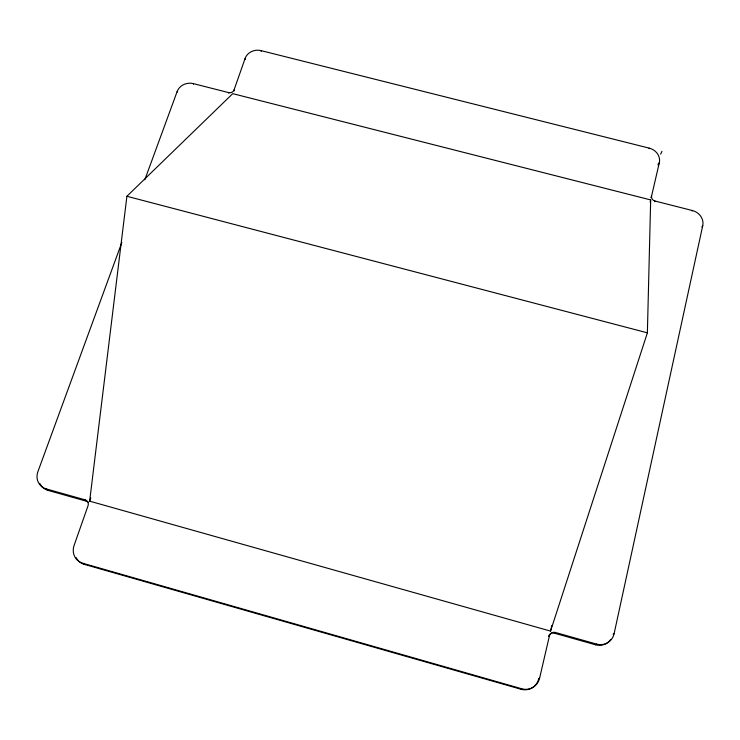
<?xml version="1.0" encoding="UTF-8"?>
<svg xmlns="http://www.w3.org/2000/svg" width="740" height="740" viewBox="0 0 740 740"><rect width="100%" height="100%" fill="white"/><g stroke="black" fill="none" stroke-linecap="round" stroke-linejoin="round"><path stroke-width="1.11" d="M647.38 332.834L650.673 199.929L232.749 93.647L126.901 196.276L89.651 501.147L550.541 631.1L647.38 332.834L126.901 196.276M548.645 636.197A5.032 4.792 59.9 0 1 554.352 633.172L595.515 644.78L596.653 644.105A15.179 14.338 56.2 0 0 614.107 633.69L702.75 225.571A13.403 12.007 22 0 0 692.363 210.53L654.965 201.021A4.422 3.968 19.4 0 1 651.579 196.063L659.322 162.708A13.126 11.692 17.5 0 0 649.267 148.148L261.017 50.616A12.719 11.239 -5.9 0 0 245.143 58.358L234.034 89.975L234.228 90.927M121.85 242.461L37.87 471.741A14.597 13.477 -37.9 0 0 46.315 488.927L85.174 499.879A4.893 4.56 -40.2 0 1 88.06 505.67L74.083 545.473A14.902 13.912 -44.6 0 0 82.834 563.27L84.267 564.343L521.006 689.245L521.774 688.792A15.355 14.643 66.5 0 0 539.608 678.145L549.422 635.901A5.051 4.819 59.8 0 1 555.278 632.441L596.653 644.105M550.541 631.1L551.846 625.466M650.155 202.187L650.673 199.929M89.651 501.147L90.798 497.881M144.809 179.792L177.156 91.51A12.876 11.405 -10.1 0 1 193.325 83.62L228.679 92.611A4.274 3.802 -7.9 0 0 234.034 89.975M649.035 148.685L649.267 148.148M660.663 154.142L661.958 151.339M658.193 165.122L658.757 163.919M658.998 163.401L659.322 162.708M650.858 197.543L651.579 196.063M654.641 201.678L654.965 201.021M692.094 211.02L692.363 210.53M701.899 226.986L702.75 225.571M548.692 636.483L549.422 635.901M554.352 633.172L555.278 632.441M539.072 678.469L539.608 678.145M613.118 634.282L614.107 633.69M39.719 483.303A14.523 13.422 -38 0 0 47.897 490.343L86.571 501.248A4.865 4.542 -40.3 0 1 88.449 502.33M82.834 563.27L521.774 688.792M46.315 488.927L47.897 490.343M85.174 499.879L86.571 501.248M177.156 91.51L177.313 92.075M193.325 83.62L193.473 84.194M228.679 92.611L228.799 93.175M245.143 58.358L245.319 59.348M261.017 50.616L261.137 51.412M658.285 163.744A13.07 11.646 17.5 0 1 658.193 164.613M610.759 639.379A15.105 14.273 56.3 0 1 595.515 644.78M538.757 678.654A15.281 14.569 66.6 0 1 521.006 689.245M84.267 564.343A14.828 13.847 -44.7 0 1 76.1 557.534"/></g></svg>
